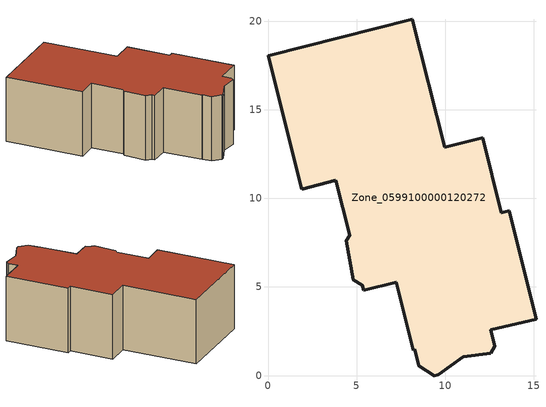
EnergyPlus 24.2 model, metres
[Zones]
Zone_0599100000120272
 floor ground (C_G): 4.82,5.4 4.42,7.59 4.61,7.91 3.83,11.02 1.89,10.52 0,18.05 8.14,20.09 9.96,12.87 12.11,13.41 13.16,9.19 13.62,9.31 15.12,3.19 12.57,2.57 12.79,1.64 12.56,1.25 11.01,1.07 9.6,0.06 9.38,0 8.51,0.54 8.27,1.47 8.19,1.44 7.23,5.26 5.4,4.81 5.32,5.1 z0
 wall outside (C_F): 7.23,5.26 8.19,1.44 8.27,1.47 8.51,0.54 9.38,0 9.6,0.06 11.01,1.07 12.56,1.25 12.79,1.64 12.57,2.57 15.12,3.19 13.62,9.31 13.16,9.19 12.11,13.41 9.96,12.87 8.14,20.09 0,18.05 1.89,10.52 3.83,11.02 4.61,7.91 4.42,7.59 4.82,5.4 5.32,5.1 5.4,4.81 7.23,5.26 z0:6.55
 roof outside (C_R): 9.6,0.06 11.01,1.07 12.56,1.25 12.79,1.64 12.57,2.57 15.12,3.19 13.62,9.31 13.16,9.19 12.11,13.41 9.96,12.87 8.14,20.09 0,18.05 1.89,10.52 3.83,11.02 4.61,7.91 4.42,7.59 4.82,5.4 5.32,5.1 5.4,4.81 7.23,5.26 8.19,1.44 8.27,1.47 8.51,0.54 9.38,0 z6.55
[BUILDING]
Pand.0599100000120272: North Axis=0; Terrain=City; Loads Convergence Tolerance Value=0.04; Temperature Convergence Tolerance Value=0.4; Solar Distribution=FullExterior; Maximum Number of Warmup Days=25; Minimum Number of Warmup Days=1
[Site:Location]
Rotterdam.The.Hague.AP_ZH_NLD Design_Conditions: Latitude=51.96; Longitude=4.45; Time Zone=1; Elevation=-4.5
[SITE:GROUNDTEMPERATURE:BUILDINGSURFACE]
18, 18, 18, 18, 18, 18, 18, 18, 18, 18, 18, 18
[MATERIAL] Thermal Absorptance=0.9; Solar Absorptance=0.7; Visible Absorptance=0.7
Name | Roughness | Thickness | Conductivity | Density | Specific Heat
G.D.1992-2005 | MediumSmooth | 0.15 | 0.06 | 540 | 1210
F.D.1992-2005 | Rough | 0.3 | 0.12 | 1920 | 840
R.D.1992-2005 | MediumRough | 0.2 | 0.08 | 1500 | 1000
[CONSTRUCTION]
C_G: G.D.1992-2005
C_F: F.D.1992-2005
C_R: R.D.1992-2005
[ZONE]
Zone_0599100000120272: Type=1; Multiplier=1; Ceiling Height=Autocalculate; Volume=Autocalculate; Floor Area=autocalculate; Part of Total Floor Area=Yes
[ZONEINFILTRATION:DESIGNFLOWRATE]
Infil_Zone_0599100000120272: Zone or ZoneList or Space or SpaceList=Zone_0599100000120272; Schedule=AlwaysOn; Design Flow Rate Calculation Method=Flow/Area; Flow Rate per Floor Area=0.0021; Constant Term Coefficient=1; Temperature Term Coefficient=0; Velocity Term Coefficient=0; Velocity Squared Term Coefficient=0
[HVACTEMPLATE:ZONE:IDEALLOADSAIRSYSTEM]
Zone_0599100000120272: Maximum Heating Supply Air Temperature=50; Minimum Cooling Supply Air Temperature=13; Maximum Heating Supply Air Humidity Ratio=0.0156; Minimum Cooling Supply Air Humidity Ratio=0.0077; Heating Limit=NoLimit; Cooling Limit=NoLimit; Dehumidification Control Type=ConstantSensibleHeatRatio; Cooling Sensible Heat Ratio=0.7; Dehumidification Setpoint=60; Humidification Control Type=None; Humidification Setpoint=30; Outdoor Air Method=None; Outdoor Air Flow Rate per Person=0.00944; Outdoor Air Flow Rate per Zone Floor Area=0; Outdoor Air Flow Rate per Zone=0; Demand Controlled Ventilation Type=None; Outdoor Air Economizer Type=NoEconomizer; Heat Recovery Type=None; Sensible Heat Recovery Effectiveness=0.7; Latent Heat Recovery Effectiveness=0.65
[ZONECONTROL:THERMOSTAT]
ThermostatControl_Zone_0599100000120272: Zone or ZoneList=Zone_0599100000120272; Control Type Schedule=DualSetpointControlType; Control 1=Thermostat_Zone_0599100000120272; Temperature Difference Between Cutout And Setpoint=0
[THERMOSTATSETPOINT:DUALSETPOINT]
Thermostat_Zone_0599100000120272: Heating Setpoint Temperature Schedule=HeatingSetpoint_Zone_0599100000120272; Cooling Setpoint Temperature Schedule=CoolingSetpoint_Zone_0599100000120272
[SCHEDULE:COMPACT]
HeatingSetpoint_Zone_0599100000120272: Through: 12/31, For: AllDays, Until: 24:00, 21
CoolingSetpoint_Zone_0599100000120272: Through: 12/31, For: AllDays, Until: 24:00, 24
DualSetpointControlType: Through: 12/31, For: AllDays, Until: 24:00, 4
AlwaysOn: Through: 12/31, For: AllDays, Until: 24:00, 1
